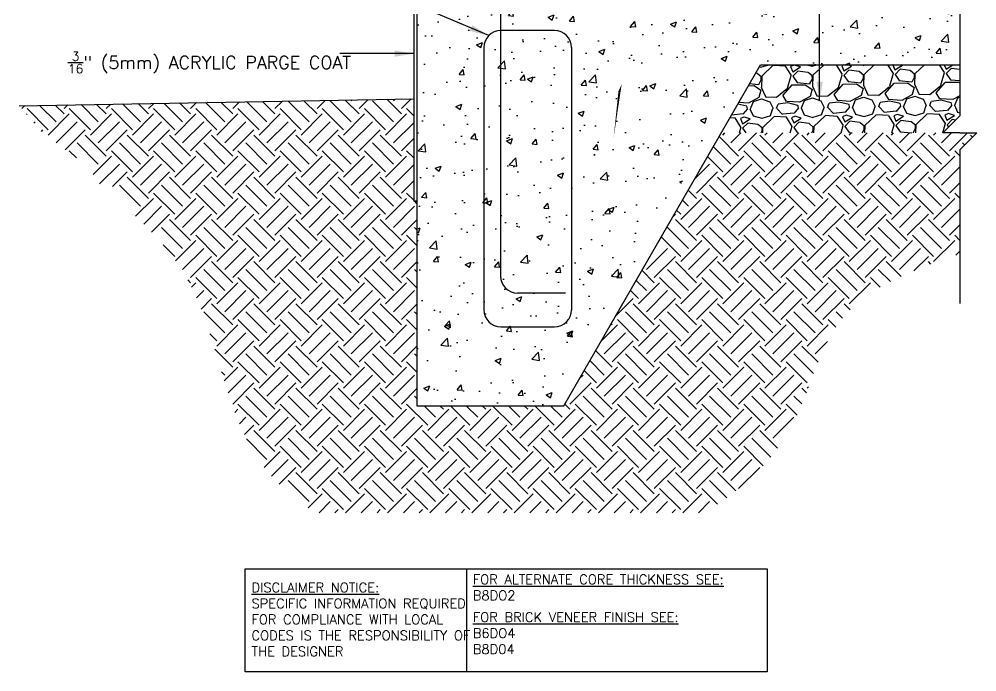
# Model space of a CAD drawing. Header units: inches. Extents: x 7.3 to 63.5, y -23.1 to 45.
# Drawn here: x 7.3 to 63.5, y -23.1 to 15.2 of the extents above; entities that cross this region are included whole.
import ezdxf

# ---------------------------------------------------------------- set-up
doc = ezdxf.new("R2010")
doc.units = ezdxf.units.IN
doc.header["$LTSCALE"] = 0.5
doc.header["$MEASUREMENT"] = 0
for name, color, linetype in [('HATCH', 12, 'Continuous'), ('LINE3', 3, 'Continuous'), ('LINE50', 5, 'Continuous'), ('LINE9', 9, 'Continuous'), ('TEXT', 4, 'Continuous')]:
    doc.layers.add(name, color=color, linetype=linetype)
doc.styles.add('DIM', font='romans.shx', dxfattribs={"width": 0.7})
doc.styles.add('ROMANS', font='romans.shx', dxfattribs={"height": 1.125})
doc.styles.get("Standard").update_dxf_attribs({"font": 'romans.shx', "height": 1.125})
doc.dimstyles.new('ext_12', dxfattribs={"dimscale": 12, "dimtxt": 0.09375, "dimasz": 0.09375, "dimexe": 0.09375, "dimexo": 0.0625, "dimgap": 0.0625, "dimtad": 1, "dimdec": 1, "dimzin": 3, "dimdsep": 46, "dimlunit": 4, "dimtxsty": 'DIM', "dimcen": 0.09, "dimdle": 0.09375, "dimclrt": 4, "dimadec": 0, "dimazin": 0, "dimtfac": 1, "dimtdec": 1, "dimtmove": 2, "dimatfit": 3, "dimfxl": 1, "dimfrac": 2, "dimtolj": 1, "dimtzin": 0, "dimarcsym": 0})
pattern_1 = [(50, (0, 0), (3.586300913003767, -0.3137606749129755), [0.375, -4.125]), (355, (0, 0), (-0.693756668065, 3.760960668500059), [0.3, -3.3]), (100.4514, (0.2988584, -0.0261467), (2.892546908570108, 3.447197710304768), [0.31870095, -3.50571056]), (46.18420000000001, (0, 1), (5.336205243128222, -0.8275950716450904), [0.5625, -6.1875]), (96.6356, (0.444683725, 0.931033465), (4.673313527743517, 4.870589354502209), [0.47805144, -5.258565]), (351.1842, (0, 1), (4.673309725668136, 4.870593004626623), [0.45, -4.95]), (21, (0.5, 0.75), (2.984535260592308, -2.013094453326694), [0.375, -4.125]), (326.0000000000001, (0.5, 0.75), (1.216576659607909, 3.625750225234265), [0.3, -3.3]), (71.4514, (0.748711165, 0.58224197), (4.20111314290745, 1.612652483549762), [0.31870095, -3.50571056]), (37.50000000000001, (0, 0), (0.06079927658645334, 1.664469269156557), [0, -3.26, 0, -3.35, 0, -3.3125]), (7.499999999999999, (0, 0), (1.315347687210743, 1.972058559411801), [0, -1.91, 0, -3.185, 0, -1.2625]), (327.5, (-1.115, 0), (2.669112180862045, -0.112774358671899), [0, -1.25, 0, -3.9, 0, -5.175]), (317.5, (-1.615, 0), (2.915930846711931, 0.5005249116615882), [0, -1.625, 0, -2.59, 0, -3.675])]

msp = doc.modelspace()

# ---------------------------------------------------------------- hatches: boundary and pattern name
at = {"layer": 'HATCH'}
h = msp.add_hatch(dxfattribs=at)
h.set_pattern_fill('AR-CONC', color=256, scale=0.5, style=0)
h.set_pattern_definition(pattern_1)
h.paths.add_polyline_path([(62.48144889640185, 16.4788405210644), (30.61281262451325, 16.4788405210644), (30.61281262451325, -7.521159478935603), (38.61281262451325, -7.521159478935601), (50.73716827749541, 13.4788405210644), (62.48144889640184, 13.4788405210644)])
h = msp.add_hatch(dxfattribs=at)
h.set_pattern_fill('AR-CONC', color=256, scale=0.5, style=0)
h.set_pattern_definition(pattern_1)
h.paths.add_polyline_path([(39.69358104831154, 13.4788405210644, 0.4142135623730947), (38.69358104831154, 14.4788405210644), (35.53888050993229, 14.4788405210644, 0.4142135623730952), (34.53888050993229, 13.4788405210644), (34.53888050993228, -1.894062756365568, 0.4142135623730951), (35.53888050993228, -2.894062756365568), (38.69358104831154, -2.894062756365568, 0.4142135623730971), (39.69358104831154, -1.894062756365568)], flags=17)
h = msp.add_hatch(dxfattribs=at)
h.set_pattern_fill('AR-CONC', color=256, scale=0.5, style=0)
h.set_pattern_definition(pattern_1)
h.paths.add_polyline_path([(50.7371682774954, 13.47884052106439), (50.15981800830577, 12.47884052106439), (62.48144889640184, 12.4788405210644), (62.48144889640184, 13.4788405210644)])
h = msp.add_hatch(dxfattribs=at)
h.set_pattern_fill('GRAVEL', color=256, scale=3, angle=1, style=0)
h.set_pattern_definition([(229.0128, (2.107313802225955, 3.037240283373706), (-23.52512433698615, -27.41474945536683), [0.403608, -39.957264]), (185.9697, (1.842590646464914, 2.732573825088723), (35.94216341553163, 3.62780369725903), [0.692604, -68.567775]), (133.5104, (1.153742881193241, 2.660540802937613), (30.57133288054323, -32.47142825065433), [0.488364, -48.348096]), (268.2737, (-0.0029896173117741, 1.890235716038698), (1.952386738789302, 60.04321960498022), [0.630714, -62.440674]), (293.8337, (-0.02199003211097722, 1.259808095897053), (-15.62603158300422, 35.73271964742253), [0.618465, -61.22811900000001]), (358.2737, (0.2279212863958083, 0.6940834872028581), (-60.04321960498022, 1.952386738789305), [0.630714, -62.440674]), (38.6942, (0.8583489065374532, 0.675083072403655), (-38.47051045383748, -30.67604631020754), [0.8340869999999999, -82.574547]), (73.25530000000002, (1.509347658057657, 1.196523985182022), (19.84497525394393, 66.35643767444967), [0.7874639999999999, -77.958963]), (122.4296, (1.736221800067228, 1.950598334094263), (-24.67701297369878, 38.57518703723148), [0.63285, -62.652219]), (176.2364, (1.396847761189486, 2.484756795354411), (33.04733355467281, -2.423588225344787), [0.722496, -35.402289]), (223.3974, (0.6759102762906473, 2.53218192442895), (-35.41861007762434, -33.62323720644507), [0.9343440000000001, -92.500125]), (139.8141, (2.967081609495827, 1.912073932302738), (-21.31095361256012, 17.63074976460138), [0.318903, -31.571532]), (172.4692, (2.723453157306463, 2.117853370740632), (39.09876981909972, -5.318466136191759), [0.606711, -60.064533]), (226, (2.121973823633273, 2.197368219442338), (0.05235723551373686, -2.999544013674639), [0.4242629999999999, -3.818376]), (204.1986, (1.905722941333009, 2.553648384346809), (14.89300011145927, 6.260876228585105), [0.228474, -22.618845]), (292.8014, (1.697325641929522, 2.459997086430905), (-3.15661448924165, 8.946272860689175), [0.323109, -15.832386]), (31.96380000000001, (1.822543087279474, 2.162137066656461), (8.893908755520174, 6.15616517481383), [0.524787, -16.968069]), (162.5651, (2.267762400361784, 2.439949527245464), (6.051444610227692, -2.894823834489108), [0.3794730000000001, -9.107361000000001]), (17.38950000000001, (-0.04240934764259894, 2.429629899230031), (29.83836617268124, 9.522179697413664), [0.5316, -52.628535]), (71.34620000000001, (0.4648951159215681, 2.588507780786504), (-11.42222856191872, -33.20440897441679), [0.445983, -44.152224]), (294.1986, (2.257290956499413, 3.039858144339299), (-6.260876228585105, 14.89300011145927), [0.456945, -22.390374]), (344.6104999999999, (2.444593552331223, 2.623063545532325), (-30.15250872516502, 8.475035080971189), [0.5316, -52.628535]), (340.4440000000001, (-0.009947871669251603, 0.5699131862391431), (-15.10243518913781, 5.737287968898028), [0.51264, -25.119372]), (295.7751, (0.4731204551645272, 0.3983177562008887), (-15.57362159023856, 32.73319851650493), [0.429534, -42.523929]), (67.8014, (2.339643606665955, 0.04083863106324342), (5.73730406366965, 15.10242912748104), [0.456945, -22.390374]), (18.354, (2.512286181090447, 0.4639160961876388), (-38.78463757806622, -12.6787998079344), [0.502893, -49.786272]), (70.44400000000002, (0.8698674947860603, 0.01518359360043665), (-5.737287968898036, -15.10243518913781), [0.25632, -25.375692]), (102.3099, (2.159671021537805, 0.03769719790453239), (-3.208964899668012, 11.94581750288743), [0.15297, -15.144087]), (166.9638, (2.127057729717521, 0.1871507799848726), (9.050988011727958, -2.842465571918475), [0.618465, -11.75085]), (187.009, (1.524531251658094, 0.3266564903959612), (29.94307292394657, 3.523113218303189), [0.57315, -56.74176900000001]), (304.6901, (1.82725523701754, 1.892178188964235), (-3.104261503850819, 5.946727555270954), [0.432666, -10.383987]), (354.1572, (2.073501550172496, 1.536421596252882), (51.09694540707433, -5.109037465978583), [0.755382, -74.782689]), (61.94540000000001, (2.824958038119145, 1.45952460851677), (-11.63167186814415, -21.20623163048904), [0.308868, -30.578022]), (91, (2.970223042654538, 1.732101347174588), (-3.051900304781024, 2.947185866157323), [0.18, -2.82]), (121.2564, (1.462969673369354, 0.4155956385737994), (12.36465766838575, -20.78738035519169), [0.416772, -41.26056000000001]), (49.0128, (1.24671879106909, 0.7718758034782708), (23.52512433698615, 27.41474945536683), [0.8072159999999999, -39.553656]), (1, (1.776165102591172, 1.381208720048239), (2.947185866157323, 3.051900304781025), [0.78, -2.22]), (326.3048, (2.556046304813157, 1.39482159706932), (-30.36191462023485, 20.47325553059868), [0.474342, -46.959822]), (255.0546, (2.950699055662215, 1.131669157887635), (-2.790113869530342, -12.050529935291), [0.436806, -21.403524]), (208.646, (2.838047342947108, 0.7096388371494763), (-56.46773345041024, -30.99024093807576), [0.711195, -70.408422]), (176.4261, (2.213902589122885, 0.3686940816923786), (-39.04641873289566, 2.318883611042123), [0.752397, -74.487222])])
h.paths.add_polyline_path([(50.78481800830578, 12.47884052106439), (48.47541693154726, 8.478840521064393), (61.48144889640185, 8.478840521064399), (62.48144889640184, 9.478840521064397), (62.48144889640186, 12.4788405210644)])
h = msp.add_hatch(dxfattribs=at)
h.set_pattern_fill('EARTH', color=256, scale=7, angle=45, style=0)
h.set_pattern_definition([(45, (0, 0), (2.220446049250313e-16, 2.474873734152916), [1.75, -1.75]), (45, (-0.4640388251536718, 0.4640388251536718), (2.220446049250313e-16, 2.474873734152916), [1.75, -1.75]), (45, (-0.9280776503073436, 0.9280776503073437), (2.220446049250313e-16, 2.474873734152916), [1.75, -1.75]), (135, (-0.9280776503073435, 1.237436867076458), (-2.474873734152916, 2.220446049250313e-16), [1.75, -1.75]), (135, (-0.4640388251536717, 1.70147569223013), (-2.474873734152916, 2.220446049250313e-16), [1.75, -1.75]), (135, (2.220446049250313e-16, 2.165514517383802), (-2.474873734152916, 2.220446049250313e-16), [1.75, -1.75])])
edge = h.paths.add_edge_path()
edge.add_spline(control_points=[(47.43394828727572, -13.80007429240004), (49.55648432137805, -12.56279797060982), (53.1989318258917, -9.337761990332915), (54.68660790485912, -1.336509550726054), (59.77271418435949, 0.4379641145883111), (62.48144889640184, 1.38300500612749)], knot_values=[0, 0, 0, 0, 7.138727518686174, 14.13453925763363, 22.1054422311483, 22.1054422311483, 22.1054422311483, 22.1054422311483], degree=3, periodic=0)
edge.add_line((62.48144889640184, 1.383005006127489), (62.48144889640185, 7.478840521064405))
edge.add_line((62.48144889640185, 7.478840521064405), (63.48144889640184, 8.478840521064399))
edge.add_line((63.48144889640184, 8.478840521064399), (62.48144889640184, 8.478840521064399))
edge.add_line((62.48144889640184, 8.478840521064399), (61.48144889640184, 8.478840521064399))
edge.add_line((61.48144889640184, 8.478840521064399), (48.47541693154726, 8.478840521064392))
edge.add_line((48.47541693154726, 8.478840521064392), (39.23781262451325, -7.521159478935601))
edge.add_line((39.23781262451325, -7.521159478935601), (30.61281262451325, -7.5211594789356))
edge.add_line((30.61281262451325, -7.5211594789356), (30.61281262451325, 4.4788405210644))
edge.add_line((30.61281262451325, 4.478840521064399), (30.42531262451325, 4.478840521064399))
edge.add_line((30.42531262451325, 4.478840521064399), (30.42531262451325, 10.4788405210644))
edge.add_line((30.42531262451325, 10.4788405210644), (7.265321687627395, 10.07435674145639))
edge.add_spline(control_points=[(7.265321687627397, 10.07435674145639), (7.673860642551864, 9.584883955362937), (8.27105677575995, 8.86937995839489), (8.925010681774587, 8.196159040433194), (9.136131082276767, 7.986909639478991)], knot_values=[72.63206512988876, 72.63206512988876, 72.63206512988876, 72.63206512988876, 74.5468710613672, 75.4310997980375, 75.4310997980375, 75.4310997980375, 75.4310997980375], degree=3, periodic=0)
edge.add_line((9.136131082276762, 7.986909639478994), (9.28269259206094, 7.986909639478995))
edge.add_line((9.28269259206094, 7.986909639478995), (10.92651763346987, 6.792283872942647))
edge.add_line((10.92651763346987, 6.792283872942647), (11.08941925565668, 6.792283872942646))
edge.add_line((11.08941925565668, 6.792283872942646), (12.09396721313053, 5.326416055722262))
edge.add_line((12.09396721313053, 5.326416055722262), (12.98142736203189, 5.326416055722262))
edge.add_line((12.98142736203189, 5.326416055722262), (13.97453755951165, 3.622154285358079))
edge.add_line((13.97453755951165, 3.622154285358079), (14.06618550417993, 3.622154285358081))
edge.add_spline(control_points=[(14.06618550417995, 3.622154285358065), (15.19884893772212, 2.56779188273375), (18.90364643099992, -1.461144510094191), (19.26668535641137, -9.432964771127704), (23.43915944594619, -13.02022020142283), (24.66213974564549, -13.80007429240004)], knot_values=[45.27587089204462, 45.27587089204462, 45.27587089204462, 45.27587089204462, 49.89588586021046, 61.89382828572833, 66.14758604675042, 66.14758604675042, 66.14758604675042, 66.14758604675042], degree=3, periodic=0)
edge.add_line((24.66213974564549, -13.80007429240004), (47.43394828727569, -13.80007429240004))

# ---------------------------------------------------------------- linework, layer by layer
at = {"layer": 'LINE3'}
for p, q in [((35.51615176104216, 36.4788405210644), (35.52819513841292, 0.02808752731966901)), ((38.69358104831154, 14.4788405210644), (35.53888050993229, 14.4788405210644)), ((34.53888050993229, 13.4788405210644), (34.53888050993228, -1.894062756365568)), ((39.69358104831154, 13.4788405210644), (39.69358104831154, -1.894062756365568)), ((39.34331242633286, -0.9115893371953119), (36.52637403987561, -0.9115893371953119)), ((35.53888050993229, -2.894062756365568), (38.69358104831154, -2.894062756365568))]:
    msp.add_line(p, q, dxfattribs=at)
for centre, start, end in [((35.53888050993229, 13.4788405210644), 89.9999999999999, 179.9999999999999), ((38.69358104831154, 13.4788405210644), 0, 89.99999999999993), ((36.52637403987561, 0.08841066280468812), 180.0189306012261, 270), ((35.53888050993229, -1.894062756365568), 180, 270), ((38.69358104831154, -1.894062756365568), 270, 0)]:
    msp.add_arc(centre, 1, start, end, dxfattribs=at)
at = {"layer": 'LINE50'}
for p, q in [((30.61281262451325, 16.4788405210644), (30.61281262451325, -7.521159478935601)), ((39.23781262451325, -7.521159478935601), (50.78481800830577, 12.47884052106439)), ((50.78481800830577, 12.47884052106439), (62.48144889640184, 12.4788405210644)), ((7.265321687627397, 10.07435674145639), (30.42531262451325, 10.4788405210644)), ((30.61281262451325, -7.521159478935602), (39.23781262451325, -7.521159478935601))]:
    msp.add_line(p, q, dxfattribs=at)
at = {"layer": 'LINE9'}
for p, q in [((30.42531262451325, 19.41747701600985), (30.42531262451325, 4.478840521064399)), ((62.48144889640184, 18.4788405210644), (62.48144889640184, 9.478840521064399)), ((61.48144889640184, 8.478840521064399), (62.48144889640184, 9.478840521064399)), ((62.48144889640184, 8.478840521064399), (61.48144889640184, 8.478840521064399)), ((62.48144889640184, 8.478840521064399), (63.48144889640184, 8.478840521064399)), ((63.48144889640184, 8.478840521064399), (62.48144889640184, 7.4788405210644)), ((62.48144889640184, 7.4788405210644), (62.48144889640184, -1.5211594789356)), ((30.61281262451325, 4.478840521064399), (30.42531262451325, 4.478840521064399))]:
    msp.add_line(p, q, dxfattribs=at)
at = {"layer": 'TEXT'}
msp.add_lwpolyline([(42.44247436834888, 10.91857449387691, 0, 0.36, 0), (42.72882615499645, 11.95992105208104, 0, 0, 0), (44.88566055519973, 26.24370347248077, 0, 0, 0)], format="xyseb", dxfattribs=at)
msp.add_lwpolyline([(20.53424673174709, -17.09086952846029), (33.517752558702, -17.09086952846029), (33.517752558702, -23.12891173974357), (20.53424673174709, -23.12891173974357)], close=True, dxfattribs=at)
msp.add_lwpolyline([(33.517752558702, -17.09086952846029), (51.1782848882402, -17.09086952846029), (51.1782848882402, -23.12891173974357), (33.517752558702, -23.12891173974357)], dxfattribs=at)

# ---------------------------------------------------------------- texts
at = {"layer": 'TEXT', "insert": (10.1289581785783, 12.6077884529303), "char_height": 0.75, "width": 16.3736524610467, "attachment_point": 4, "style": 'ROMANS'}
msp.add_mtext('\\A1;{\\H0.7x;\\S3/16;}" (5mm) ACRYLIC PARGE COAT', dxfattribs=at)
at = {"layer": 'TEXT', "char_height": 0.5625, "attachment_point": 4}
for s, insert, width in [('{\\LFOR ALTERNATE CORE THICKNESS SEE:\\P}B8DO2', (33.89316161245014, -18.17641943658955), 23.33295210344748), ('{\\LDISCLAIMER NOTICE:}\\PSPECIFIC INFORMATION REQUIRED FOR COMPLIANCE WITH LOCAL CODES IS THE RESPONSIBILITY OF THE DESIGNER', (20.90119411667084, -20.05695889906382), 14.00235015036683), ('{\\LFOR BRICK VENEER FINISH SEE:\\P}B6DO4\\PB8D04', (33.89316161245014, -20.85989063410193), 23.33295210344748)]:
    msp.add_mtext(s, dxfattribs=dict(at, insert=insert, width=width))

# ---------------------------------------------------------------- leaders
at = {"layer": 'TEXT'}
for points in [[(54.25435704580126, 10.3593052534315), (54.25435704580127, 21.74668829118056)], [(34.83177372874574, 14.18594730225095), (24.08871309075923, 18.7379005143011), (19.72859973309991, 18.7379005143011)], [(30.42531262451325, 13.12845339840237), (27.81022242319375, 13.12845339840237), (26.09304355599619, 13.12845339840237)]]:
    msp.add_leader(points, dimstyle='ext_12', override={"dimgap": 0.0625, "dimtad": 0}, dxfattribs=at)

doc.saveas('drawing.dxf')
